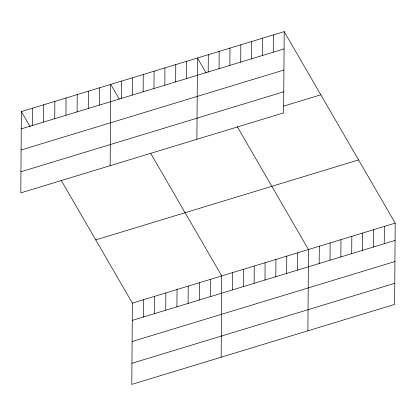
<?xml version="1.0" encoding="UTF-8"?>
<svg xmlns="http://www.w3.org/2000/svg" width="416" height="416" viewBox="0 0 416 416"><rect width="100%" height="100%" fill="white"/><g stroke="black" fill="none" stroke-linecap="round" stroke-linejoin="round"><path stroke-width="0.62" d="M21.367 111.582L20.8 192.868L283.634 112.892L284.201 31.611L21.367 111.582L30.217 126.859M32.417 125.481L32.536 108.186M43.586 122.08L43.706 104.785M54.756 118.685L54.881 101.384M65.931 115.284L66.05 97.989M77.1 111.883L77.22 94.588M88.27 108.488L88.39 91.192M99.44 105.087L99.559 87.792M110.162 165.677L110.729 84.391L119.278 99.138M121.451 98.389L121.571 81.094M132.293 95.092L132.413 77.792M61.142 180.211L132.366 303.108L131.799 384.389L394.633 304.418L395.2 223.132L284.201 31.611M143.135 91.79L143.255 74.495M143.416 317.002L143.536 299.707M153.977 88.494L154.097 71.198M154.586 313.602L154.705 296.306M164.819 85.192L164.939 67.896M165.755 310.206L165.875 292.911M175.661 81.895L175.781 64.6M176.925 306.805L177.05 289.51M186.503 78.593L186.623 61.298M188.094 303.404L188.219 286.109M196.898 139.287L197.465 58.001L206.014 72.748M199.269 300.009L199.389 282.714M208.187 71.999L208.307 54.699M210.439 296.608L210.558 279.313M219.029 68.697L219.149 51.402M221.161 357.198L221.728 275.912L150.821 153.561M229.871 65.4L229.991 48.105M232.45 289.91L232.57 272.615M240.713 62.098L240.833 44.803M243.292 286.614L243.412 269.318M251.555 58.802L251.675 41.506M254.134 283.312L254.254 266.016M262.397 55.505L262.517 38.204M264.976 280.015L265.096 262.72M273.239 52.203L273.359 34.908M275.818 276.713L275.938 259.418M286.66 273.416L286.78 256.121M297.502 270.119L297.622 252.819M307.897 330.808L308.464 249.522L237.24 126.63M319.186 263.52L319.306 246.225M330.028 260.218L330.148 242.923M340.87 256.922L340.99 239.626M351.712 253.62L351.832 236.324M362.554 250.323L362.674 233.028M373.396 247.026L373.516 229.726M384.238 243.724L384.358 226.429M21.247 128.882L284.081 48.906M21.102 149.994L283.936 70.023M20.946 171.751L283.78 91.78M283.488 106.174L320.83 94.812M95.737 239.902L358.571 159.926M132.366 303.108L395.2 223.132M132.246 320.403L395.08 240.427M132.096 341.52L394.93 261.544M131.945 363.277L394.779 283.301"/></g></svg>
